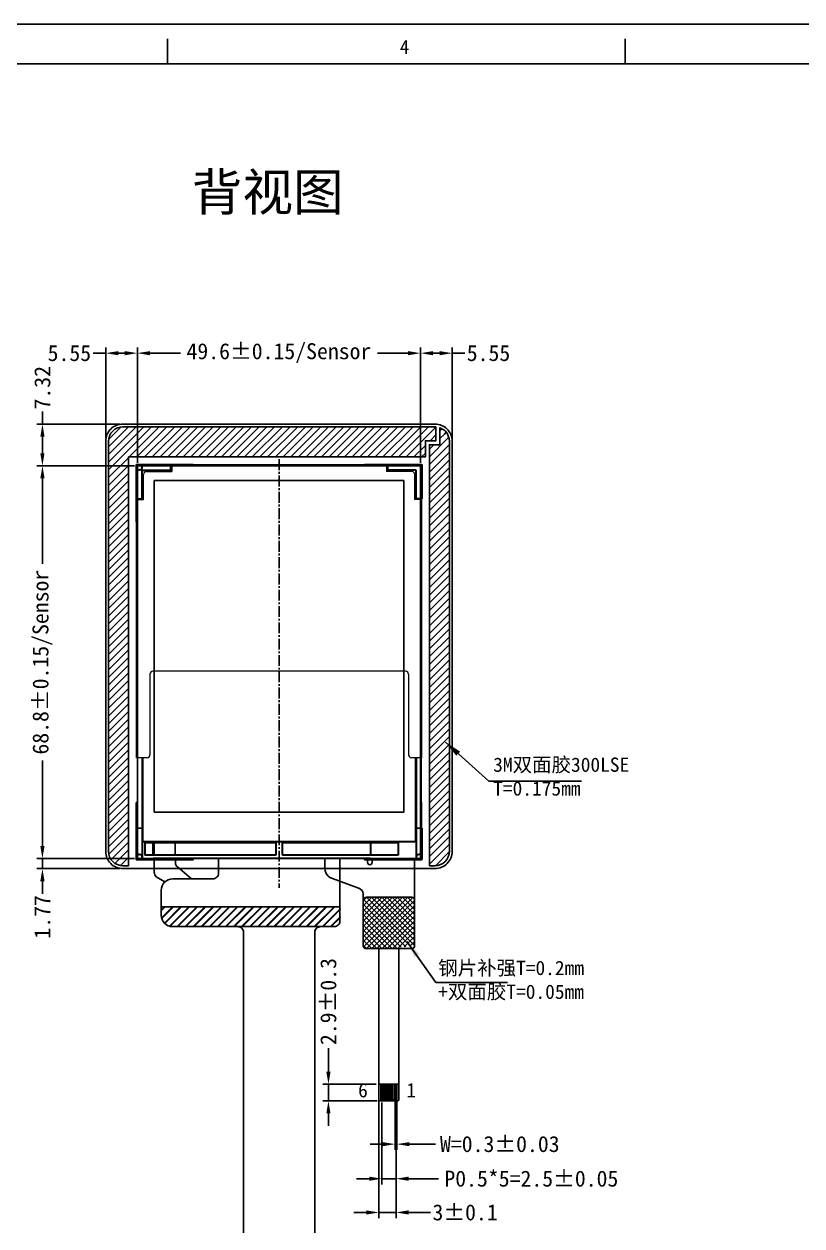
# Model space of a CAD drawing. Header units: millimetres. Extents: x 3586 to 4081, y -4200 to -3856.
# Drawn here: x 3808.2 to 3944.5, y -4066.3 to -3855.7 of the extents above; entities that cross this region are included whole.
import ezdxf

# ---------------------------------------------------------------- set-up
doc = ezdxf.new("R2010")
doc.units = ezdxf.units.MM
doc.linetypes.add('CENTER2', pattern=[28.575, 19.05, -3.175, 3.175, -3.175])
for name, color, linetype in [('CG', 6, 'Continuous'), ('FPC', 30, 'Continuous'), ('frame', 4, 'Continuous'), ('HOU', 7, 'Continuous'), ('Sensor', 2, 'Continuous'), ('tape', 111, 'Continuous'), ('中心线', 1, 'Continuous')]:
    doc.layers.add(name, color=color, linetype=linetype)
doc.layers.add('DIM', color=3, linetype='Continuous', lineweight=13)
doc.layers.add('铁框', color=5, linetype='Continuous', lineweight=9)
doc.styles.get("Standard").update_dxf_attribs({"font": ''})
doc.styles.add('宋体', font='SimSun.ttf')
doc.styles.get('Standard').set_extended_font_data('KaiTi_GB2312')
doc.dimstyles.new('HZ', dxfattribs={"dimtxt": 2.8, "dimasz": 2.2, "dimexe": 1, "dimexo": 0.5, "dimgap": 0.4, "dimtad": 0, "dimdsep": 46, "dimtxsty": '宋体', "dimcen": 0.2, "dimclrd": 256, "dimclre": 256, "dimclrt": 256, "dimadec": 0, "dimazin": 0, "dimtp": 1.2, "dimtm": 1.2, "dimtfac": 1, "dimtmove": 0, "dimatfit": 3, "dimfxl": 0.2, "dimtolj": 1, "dimarcsym": 0})
pattern_1 = [(45, (682.7489, -5224.6219), (-0.6735192, 0.6735192), [])]

# ---------------------------------------------------------------- blocks, each defined once
blk = doc.blocks.new('fa')
at = {"color": 7, "linetype": 'Continuous'}
for p, q in [((3716.08, -4144.04), (3715.08, -4144.04)), ((3765.08, -4144.04), (3764.08, -4144.04))]:
    blk.add_line(p, q, dxfattribs=at)
at = {"layer": 'FPC', "linetype": 'Continuous'}
blk.add_lwpolyline([(3718.18, -4148.74), (3718.18, -4146.54)], dxfattribs=at)
at = {"layer": 'FPC'}
blk.add_lwpolyline([(3721.88, -4148.74), (3721.88, -4146.54)], dxfattribs=at)
at = {"layer": 'frame', "color": 7, "lineweight": 30}
for p, q in [((3715.08, -4086.34), (3715.08, -4080.34)), ((3715.08, -4080.34), (3721.03, -4080.34)), ((3759.13, -4080.34), (3765.08, -4080.34)), ((3765.08, -4080.34), (3765.08, -4086.34)), ((3716.08, -4086.44), (3716.08, -4081.29)), ((3716.08, -4081.29), (3721.28, -4081.29)), ((3764.08, -4081.29), (3758.88, -4081.29)), ((3764.08, -4086.44), (3764.08, -4081.29)), ((3765.08, -4086.34), (3764.08, -4086.34)), ((3716.08, -4131.68), (3716.08, -4149.54)), ((3716.18, -4146.39), (3716.18, -4131.68)), ((3763.98, -4131.68), (3763.98, -4146.39)), ((3764.08, -4131.68), (3764.08, -4149.54)), ((3763.98, -4146.39), (3716.08, -4146.39)), ((3716.53, -4146.54), (3739.48, -4146.54)), ((3716.53, -4146.54), (3739.48, -4146.54)), ((3716.53, -4146.54), (3716.53, -4148.74)), ((3717.98, -4148.74), (3717.98, -4146.54)), ((3739.48, -4146.54), (3739.48, -4148.74)), ((3740.68, -4148.74), (3740.68, -4146.54)), ((3740.68, -4146.54), (3760.93, -4146.54)), ((3740.68, -4146.54), (3760.93, -4146.54)), ((3756.08, -4146.54), (3756.08, -4148.74)), ((3760.93, -4146.54), (3760.93, -4148.74)), ((3717.98, -4149.54), (3715.08, -4149.54)), ((3739.48, -4148.74), (3716.53, -4148.74)), ((3717.98, -4149.54), (3717.98, -4149.34)), ((3756.08, -4149.34), (3717.98, -4149.34)), ((3760.93, -4148.74), (3740.68, -4148.74)), ((3756.08, -4149.54), (3756.08, -4149.34)), ((3756.08, -4149.34), (3756.08, -4149.54)), ((3756.08, -4149.54), (3765.08, -4149.54))]:
    blk.add_line(p, q, dxfattribs=at)
at = {"layer": 'frame', "color": 0, "lineweight": 30}
for p, q in [((3715.08, -4149.54), (3715.08, -4144.04)), ((3765.08, -4144.04), (3765.08, -4149.54))]:
    blk.add_line(p, q, dxfattribs=at)
at = {"layer": 'frame', "color": 7, "lineweight": 30}
for centre in [(3715.56, -4080.82), (3715.56, -4149.07), (3764.61, -4149.07)]:
    blk.add_circle(centre, 0.475, dxfattribs=at)
at = {"layer": 'HOU'}
for p, q in [((3721.03, -4081.29), (3721.03, -4080.34)), ((3721.03, -4080.49), (3721.28, -4080.49)), ((3759.13, -4080.49), (3758.88, -4080.49)), ((3759.13, -4081.29), (3759.13, -4080.34)), ((3715.08, -4086.34), (3716.08, -4086.34)), ((3715.23, -4086.34), (3715.23, -4086.44)), ((3764.93, -4086.34), (3764.93, -4086.44)), ((3715.23, -4144.04), (3715.23, -4131.68)), ((3764.93, -4144.04), (3764.93, -4131.68))]:
    blk.add_line(p, q, dxfattribs=at)
at = {"layer": '铁框', "linetype": 'ByBlock'}
for p, q in [((3721.28, -4080.34), (3758.88, -4080.34)), ((3721.28, -4080.34), (3721.28, -4081.54)), ((3758.88, -4080.34), (3758.88, -4081.54)), ((3716.33, -4086.44), (3716.33, -4082.04)), ((3716.83, -4081.54), (3721.28, -4081.54)), ((3763.33, -4081.54), (3758.88, -4081.54)), ((3763.83, -4086.44), (3763.83, -4082.04)), ((3715.08, -4131.68), (3715.08, -4086.44)), ((3715.08, -4086.44), (3716.33, -4086.44)), ((3765.08, -4086.44), (3763.83, -4086.44)), ((3765.08, -4111.59), (3765.08, -4086.44)), ((3765.08, -4131.68), (3765.08, -4086.44)), ((3717.43, -4117.04), (3717.43, -4131.18)), ((3762.23, -4116.54), (3717.93, -4116.54)), ((3762.73, -4117.04), (3762.73, -4131.18)), ((3716.93, -4131.68), (3715.08, -4131.68)), ((3765.08, -4131.68), (3763.23, -4131.68))]:
    blk.add_line(p, q, dxfattribs=at)
for centre, start, end in [((3716.83, -4082.04), 90, 180), ((3763.33, -4082.04), 0, 90), ((3717.93, -4117.04), 90, 180), ((3762.23, -4117.04), 0, 90), ((3716.93, -4131.18), 269.9994, 0), ((3763.23, -4131.18), 180, 270)]:
    blk.add_arc(centre, 0.5, start, end, dxfattribs=at)
blk = doc.blocks.new('*D263')
at = {"layer": 'Defpoints', "color": 0, "transparency": 16777216}
for p in [(3861.56, -4041.43), (3870.4, -4041.43), (3870.6, -4044.33)]:
    blk.add_point(p, dxfattribs=at)
at = {"layer": 'DIM', "lineweight": -2, "transparency": 16777216}
for p, q in [((3861.56, -4039.23), (3861.56, -4035.12)), ((3869.9, -4041.43), (3860.56, -4041.43)), ((3861.56, -4044.33), (3861.56, -4041.43)), ((3870.1, -4044.33), (3860.56, -4044.33)), ((3861.56, -4046.53), (3861.56, -4048.73))]:
    blk.add_line(p, q, dxfattribs=at)
at = {"layer": 'DIM', "transparency": 16777216}
for points in [[(3861.2, -4039.23), (3861.93, -4039.23), (3861.56, -4041.43)], [(3861.2, -4046.53), (3861.93, -4046.53), (3861.56, -4044.33)]]:
    blk.add_solid(points, dxfattribs=at)
at = {"layer": 'DIM', "lineweight": 0, "transparency": 16777216, "insert": (3861.56, -4026.94), "char_height": 2.8, "attachment_point": 5, "rotation": 90, "style": '宋体'}
blk.add_mtext('\\A1;2.9±0.3', dxfattribs=at)
blk = doc.blocks.new('*D264')
at = {"layer": 'Defpoints', "color": 0, "transparency": 16777216}
for p in [(3870.9, -4044.13), (3873.4, -4044.13), (3870.9, -4057.98)]:
    blk.add_point(p, dxfattribs=at)
at = {"layer": 'DIM', "lineweight": -2, "transparency": 16777216}
for p, q in [((3870.9, -4044.63), (3870.9, -4058.98)), ((3873.4, -4044.63), (3873.4, -4058.98)), ((3868.7, -4057.98), (3866.5, -4057.98)), ((3870.9, -4057.98), (3873.4, -4057.98)), ((3875.6, -4057.98), (3880.87, -4057.98))]:
    blk.add_line(p, q, dxfattribs=at)
at = {"layer": 'DIM', "transparency": 16777216}
for points in [[(3868.7, -4057.61), (3868.7, -4058.34), (3870.9, -4057.98)], [(3875.6, -4057.61), (3875.6, -4058.34), (3873.4, -4057.98)]]:
    blk.add_solid(points, dxfattribs=at)
at = {"layer": 'DIM', "lineweight": 0, "transparency": 16777216, "insert": (3897.11, -4057.98), "char_height": 2.8, "attachment_point": 5, "style": '宋体'}
blk.add_mtext('\\A1;P0.5*5=2.5±0.05', dxfattribs=at)
blk = doc.blocks.new('*D265')
at = {"layer": 'Defpoints', "color": 0, "transparency": 16777216}
for p in [(3870.4, -4043.47), (3873.4, -4044.13), (3870.4, -4063.89)]:
    blk.add_point(p, dxfattribs=at)
at = {"layer": 'DIM', "lineweight": -2, "transparency": 16777216}
for p, q in [((3870.4, -4043.97), (3870.4, -4064.89)), ((3873.4, -4044.63), (3873.4, -4064.89)), ((3868.2, -4063.89), (3866, -4063.89)), ((3870.4, -4063.89), (3873.4, -4063.89)), ((3875.6, -4063.89), (3879.42, -4063.89))]:
    blk.add_line(p, q, dxfattribs=at)
at = {"layer": 'DIM', "transparency": 16777216}
for points in [[(3868.2, -4063.52), (3868.2, -4064.25), (3870.4, -4063.89)], [(3875.6, -4063.52), (3875.6, -4064.25), (3873.4, -4063.89)]]:
    blk.add_solid(points, dxfattribs=at)
at = {"layer": 'DIM', "lineweight": 0, "transparency": 16777216, "insert": (3885.5, -4063.89), "char_height": 2.8, "attachment_point": 5, "style": '宋体'}
blk.add_mtext('\\A1;3%%P0.1', dxfattribs=at)
blk = doc.blocks.new('*D266')
at = {"layer": 'Defpoints', "color": 0, "transparency": 16777216}
for p in [(3873.25, -4043.73), (3873.55, -4043.73), (3873.55, -4051.92)]:
    blk.add_point(p, dxfattribs=at)
at = {"layer": 'DIM', "lineweight": -2, "transparency": 16777216}
for p, q in [((3873.25, -4044.23), (3873.25, -4052.92)), ((3873.55, -4044.23), (3873.55, -4052.92)), ((3871.05, -4051.92), (3868.85, -4051.92)), ((3873.25, -4051.92), (3873.55, -4051.92)), ((3875.75, -4051.92), (3880.31, -4051.92))]:
    blk.add_line(p, q, dxfattribs=at)
at = {"layer": 'DIM', "transparency": 16777216}
for points in [[(3871.05, -4051.56), (3871.05, -4052.29), (3873.25, -4051.92)], [(3875.75, -4051.56), (3875.75, -4052.29), (3873.55, -4051.92)]]:
    blk.add_solid(points, dxfattribs=at)
at = {"layer": 'DIM', "lineweight": 0, "transparency": 16777216, "insert": (3891.58, -4051.92), "char_height": 2.8, "attachment_point": 5, "style": '宋体'}
blk.add_mtext('\\A1;W=0.3%%P0.03', dxfattribs=at)
blk = doc.blocks.new('*D268')
at = {"layer": 'Defpoints', "color": 0, "transparency": 16777216}
for p in [(3877.69, -3913.35), (3828.09, -3933.08), (3877.69, -3933.08)]:
    blk.add_point(p, dxfattribs=at)
at = {"layer": 'DIM', "lineweight": -2, "transparency": 16777216}
for p, q in [((3828.09, -3932.58), (3828.09, -3912.35)), ((3830.29, -3913.35), (3835.63, -3913.35)), ((3875.49, -3913.35), (3870.15, -3913.35)), ((3877.69, -3932.58), (3877.69, -3912.35))]:
    blk.add_line(p, q, dxfattribs=at)
at = {"layer": 'DIM', "transparency": 16777216}
for points in [[(3830.29, -3912.99), (3830.29, -3913.72), (3828.09, -3913.35)], [(3875.49, -3912.99), (3875.49, -3913.72), (3877.69, -3913.35)]]:
    blk.add_solid(points, dxfattribs=at)
at = {"layer": 'DIM', "lineweight": 0, "transparency": 16777216, "insert": (3852.89, -3913.35), "char_height": 2.8, "attachment_point": 5, "style": '宋体'}
blk.add_mtext('\\A1;49.6±0.15/Sensor', dxfattribs=at)
blk = doc.blocks.new('*D269')
at = {"layer": 'Defpoints', "color": 0, "transparency": 16777216}
for p in [(3883.24, -3913.35), (3883.24, -3928.77), (3877.69, -3933.08)]:
    blk.add_point(p, dxfattribs=at)
at = {"layer": 'DIM', "lineweight": -2, "transparency": 16777216}
for p, q in [((3877.69, -3932.58), (3877.69, -3912.35)), ((3879.89, -3913.35), (3881.04, -3913.35)), ((3883.24, -3928.27), (3883.24, -3912.35)), ((3883.24, -3913.35), (3885.44, -3913.35))]:
    blk.add_line(p, q, dxfattribs=at)
at = {"layer": 'DIM', "transparency": 16777216}
for points in [[(3879.89, -3912.99), (3879.89, -3913.72), (3877.69, -3913.35)], [(3881.04, -3912.99), (3881.04, -3913.72), (3883.24, -3913.35)]]:
    blk.add_solid(points, dxfattribs=at)
at = {"layer": 'DIM', "transparency": 16777216, "insert": (3889.6, -3913.35), "char_height": 2.8, "attachment_point": 5, "style": '宋体'}
blk.add_mtext('\\A1;5.55', dxfattribs=at)
blk = doc.blocks.new('*D270')
at = {"layer": 'Defpoints', "color": 0, "transparency": 16777216}
for p in [(3822.54, -3913.35), (3822.54, -3928.77), (3828.09, -3933.08)]:
    blk.add_point(p, dxfattribs=at)
at = {"layer": 'DIM', "lineweight": -2, "transparency": 16777216}
for p, q in [((3822.54, -3913.35), (3820.34, -3913.35)), ((3822.54, -3928.27), (3822.54, -3912.35)), ((3825.89, -3913.35), (3824.74, -3913.35)), ((3828.09, -3932.58), (3828.09, -3912.35))]:
    blk.add_line(p, q, dxfattribs=at)
at = {"layer": 'DIM', "transparency": 16777216}
for points in [[(3824.74, -3912.99), (3824.74, -3913.72), (3822.54, -3913.35)], [(3825.89, -3912.99), (3825.89, -3913.72), (3828.09, -3913.35)]]:
    blk.add_solid(points, dxfattribs=at)
at = {"layer": 'DIM', "transparency": 16777216, "insert": (3816.18, -3913.35), "char_height": 2.8, "attachment_point": 5, "style": '宋体'}
blk.add_mtext('\\A1;5.55', dxfattribs=at)
blk = doc.blocks.new('*D271')
at = {"layer": 'Defpoints', "color": 0, "transparency": 16777216}
for p in [(3828.09, -3933.08), (3811.46, -4001.88), (3828.09, -4001.88)]:
    blk.add_point(p, dxfattribs=at)
at = {"layer": 'DIM', "lineweight": -2, "transparency": 16777216}
for p, q in [((3827.59, -3933.08), (3810.46, -3933.08)), ((3811.46, -3935.28), (3811.46, -3950.24)), ((3811.46, -3999.68), (3811.46, -3984.72)), ((3827.59, -4001.88), (3810.46, -4001.88))]:
    blk.add_line(p, q, dxfattribs=at)
at = {"layer": 'DIM', "transparency": 16777216}
for points in [[(3811.09, -3935.28), (3811.83, -3935.28), (3811.46, -3933.08)], [(3811.09, -3999.68), (3811.83, -3999.68), (3811.46, -4001.88)]]:
    blk.add_solid(points, dxfattribs=at)
at = {"layer": 'DIM', "lineweight": 0, "transparency": 16777216, "insert": (3811.46, -3967.48), "char_height": 2.8, "attachment_point": 5, "rotation": 90, "style": '宋体'}
blk.add_mtext('\\A1;68.8±0.15/Sensor', dxfattribs=at)
blk = doc.blocks.new('*D272')
at = {"layer": 'Defpoints', "color": 0, "transparency": 16777216}
for p in [(3811.46, -3925.77), (3825.54, -3925.77), (3828.09, -3933.08)]:
    blk.add_point(p, dxfattribs=at)
at = {"layer": 'DIM', "lineweight": -2, "transparency": 16777216}
for p, q in [((3811.46, -3925.77), (3811.46, -3923.57)), ((3825.04, -3925.77), (3810.46, -3925.77)), ((3811.46, -3930.88), (3811.46, -3927.97)), ((3827.59, -3933.08), (3810.46, -3933.08))]:
    blk.add_line(p, q, dxfattribs=at)
at = {"layer": 'DIM', "transparency": 16777216}
for points in [[(3811.09, -3927.97), (3811.83, -3927.97), (3811.46, -3925.77)], [(3811.09, -3930.88), (3811.83, -3930.88), (3811.46, -3933.08)]]:
    blk.add_solid(points, dxfattribs=at)
at = {"layer": 'DIM', "transparency": 16777216, "insert": (3811.46, -3919.41), "char_height": 2.8, "attachment_point": 5, "rotation": 90, "style": '宋体'}
blk.add_mtext('\\A1;7.32', dxfattribs=at)
blk = doc.blocks.new('*D267')
at = {"layer": 'Defpoints', "color": 0, "transparency": 16777216}
for p in [(3828.09, -4001.88), (3811.46, -4003.65), (3825.54, -4003.65)]:
    blk.add_point(p, dxfattribs=at)
at = {"layer": 'DIM', "lineweight": -2, "transparency": 16777216}
for p, q in [((3811.46, -3999.68), (3811.46, -3997.48)), ((3827.59, -4001.88), (3810.46, -4001.88)), ((3811.46, -4001.88), (3811.46, -4003.65)), ((3825.04, -4003.65), (3810.46, -4003.65)), ((3811.46, -4005.85), (3811.46, -4008.05))]:
    blk.add_line(p, q, dxfattribs=at)
at = {"layer": 'DIM', "transparency": 16777216}
for points in [[(3811.09, -3999.68), (3811.83, -3999.68), (3811.46, -4001.88)], [(3811.09, -4005.85), (3811.83, -4005.85), (3811.46, -4003.65)]]:
    blk.add_solid(points, dxfattribs=at)
at = {"layer": 'DIM', "transparency": 16777216, "insert": (3811.46, -4012.11), "char_height": 2.8, "attachment_point": 5, "rotation": 90, "style": '宋体'}
blk.add_mtext('\\A1;1.77', dxfattribs=at)

msp = doc.modelspace()

# ---------------------------------------------------------------- hatches: boundary and pattern name
h = msp.add_hatch(color=256)
h.dxf.hatch_style = 1
h.paths.add_polyline_path([(3828.092, -3942.883), (3827.892, -3942.883), (3827.892, -3932.883), (3837.892, -3932.883), (3837.892, -3933.083), (3828.092, -3933.083)])
h = msp.add_hatch(color=256)
h.dxf.hatch_style = 1
h.paths.add_polyline_path([(3877.692, -3942.883), (3877.892, -3942.883), (3877.892, -3932.883), (3867.892, -3932.883), (3867.892, -3933.083), (3877.692, -3933.083)])
h = msp.add_hatch(color=256)
h.dxf.hatch_style = 1
h.paths.add_polyline_path([(3828.092, -3992.083), (3827.892, -3992.083), (3827.892, -4002.083), (3837.892, -4002.083), (3837.892, -4001.883), (3828.092, -4001.883)])
h = msp.add_hatch(color=256)
h.dxf.hatch_style = 1
h.paths.add_polyline_path([(3877.692, -3992.083), (3877.892, -3992.083), (3877.892, -4002.083), (3867.892, -4002.083), (3867.892, -4001.883), (3877.692, -4001.883)])
at = {"layer": 'FPC'}
h = msp.add_hatch(dxfattribs=at)
h.set_pattern_fill('ANSI37', color=256, scale=0.2)
h.set_pattern_definition([(45, (1922.22963, -3664.74696), (-0.4490128, 0.4490128), []), (135, (1922.22963, -3664.74696), (-0.4490128, -0.4490128), [])])
edge = h.paths.add_edge_path()
edge.add_arc((3868.15, -4017.166), 0.5, 180, 270)
edge.add_line((3868.15, -4017.666), (3876.159, -4017.666))
edge.add_arc((3876.159, -4017.166), 0.5, 270, 360)
edge.add_line((3876.659, -4017.166), (3876.659, -4009.166))
edge.add_arc((3876.159, -4009.166), 0.5, 360, 450)
edge.add_line((3876.159, -4008.666), (3868.15, -4008.666))
edge.add_arc((3868.15, -4009.166), 0.5, 90, 180)
edge.add_line((3867.65, -4009.166), (3867.65, -4017.166))
edge = h.paths.add_edge_path(flags=17)
edge.add_arc((3876.159, -4017.166), 0.5, 270, 360)
edge.add_line((3872.15, -4017.666), (3876.159, -4017.666))
h = msp.add_hatch(dxfattribs=at)
h.set_pattern_fill('JIS_RC_10', color=4, scale=0.1, style=0)
h.set_pattern_definition([(45, (494.5582, 339.0246), (-0.70710678, 0.70710678), []), (45, (494.6307, 339.0246), (-0.70710678, 0.70710678), []), (45, (494.7032, 339.0246), (-0.70710678, 0.70710678), [])])
h.paths.add_polyline_path([(3832.277, -4010.354), (3832.277, -4011.811, 0.4142136), (3834.277, -4013.811), (3862.675, -4013.811, 0.4142136), (3863.675, -4012.811), (3863.675, -4010.354)])
h = msp.add_hatch(color=256, dxfattribs=at)
h.paths.add_polyline_path([(3872.055, -4044.129), (3871.755, -4044.129), (3871.755, -4041.429), (3872.055, -4041.429)])
h.paths.add_polyline_path([(3872.555, -4044.129), (3872.255, -4044.129), (3872.255, -4041.429), (3872.555, -4041.429)])
h.paths.add_polyline_path([(3873.055, -4044.129), (3872.755, -4044.129), (3872.755, -4041.429), (3873.055, -4041.429)])
h.paths.add_polyline_path([(3873.555, -4044.129), (3873.255, -4044.129), (3873.255, -4041.429), (3873.555, -4041.429)])
h.paths.add_polyline_path([(3871.555, -4041.429), (3871.255, -4041.429), (3871.255, -4044.129), (3871.555, -4044.129)])
h.paths.add_polyline_path([(3870.755, -4041.429), (3870.755, -4044.129), (3871.055, -4044.129), (3871.055, -4041.429)])
h = msp.add_hatch(color=256, dxfattribs=at)
h.paths.add_polyline_path([(3872.055, -4044.129), (3871.755, -4044.129), (3871.755, -4041.429), (3872.055, -4041.429)])
h.paths.add_polyline_path([(3872.555, -4044.129), (3872.255, -4044.129), (3872.255, -4041.429), (3872.555, -4041.429)])
h.paths.add_polyline_path([(3873.055, -4044.129), (3872.755, -4044.129), (3872.755, -4041.429), (3873.055, -4041.429)])
h.paths.add_polyline_path([(3873.555, -4044.129), (3873.255, -4044.129), (3873.255, -4041.429), (3873.555, -4041.429)])
h.paths.add_polyline_path([(3871.555, -4041.429), (3871.255, -4041.429), (3871.255, -4044.129), (3871.555, -4044.129)])
h.paths.add_polyline_path([(3870.755, -4041.429), (3870.755, -4044.129), (3871.055, -4044.129), (3871.055, -4041.429)])
h = msp.add_hatch(color=256, dxfattribs=at)
h.paths.add_polyline_path([(3873.255, -4044.129), (3873.555, -4044.129), (3873.555, -4041.429), (3873.255, -4041.429)])
h.paths.add_polyline_path([(3873.055, -4041.429), (3872.755, -4041.429), (3872.755, -4044.129), (3873.055, -4044.129)])
h.paths.add_polyline_path([(3872.555, -4041.429), (3872.255, -4041.429), (3872.255, -4044.129), (3872.555, -4044.129)])
h.paths.add_polyline_path([(3871.755, -4044.129), (3872.055, -4044.129), (3872.055, -4041.429), (3871.755, -4041.429)])
h.paths.add_polyline_path([(3871.555, -4041.429), (3871.255, -4041.429), (3871.255, -4044.129), (3871.555, -4044.129)])
h.paths.add_polyline_path([(3871.055, -4041.429), (3870.755, -4041.429), (3870.755, -4044.129), (3871.055, -4044.129)])
at = {"layer": 'tape'}
h = msp.add_hatch(dxfattribs=at)
h.set_pattern_fill('ANSI31', color=256, scale=0.3, style=0)
h.set_pattern_definition(pattern_1)
edge = h.paths.add_edge_path()
edge.add_line((3826.542, -4003.148), (3826.542, -3931.533))
edge.add_line((3826.542, -3931.533), (3878.542, -3931.533))
edge.add_line((3878.542, -3931.533), (3878.542, -3928.683))
edge.add_line((3878.542, -3928.683), (3880.392, -3928.683))
edge.add_line((3880.392, -3928.683), (3880.392, -3926.268))
edge.add_line((3880.392, -3926.268), (3825.542, -3926.268))
edge.add_arc((3825.542, -3928.768), 2.5, 90, 180)
edge.add_line((3823.042, -3928.768), (3823.042, -4000.648))
edge.add_arc((3825.542, -4000.648), 2.5, 180, 270)
edge.add_line((3825.542, -4003.148), (3826.542, -4003.148))
h = msp.add_hatch(dxfattribs=at)
h.set_pattern_fill('ANSI31', color=256, scale=0.3, style=0)
h.set_pattern_definition(pattern_1)
edge = h.paths.add_edge_path()
edge.add_line((3879.242, -4003.148), (3879.242, -3929.383))
edge.add_line((3879.242, -3929.383), (3881.092, -3929.383))
edge.add_line((3881.092, -3929.383), (3881.092, -3926.417))
edge.add_arc((3880.242, -3928.768), 2.5, 0, 70.12313, ccw=False)
edge.add_line((3882.742, -3928.768), (3882.742, -4000.648))
edge.add_arc((3880.242, -4000.648), 2.5, -90, 0, ccw=False)
edge.add_line((3880.242, -4003.148), (3879.242, -4003.148))

# ---------------------------------------------------------------- linework, layer by layer
at = {"color": 7, "linetype": 'Continuous'}
msp.add_line((3585.916, -3855.692), (4080.791, -3855.692), dxfattribs=at)
at = {"linetype": 'Continuous'}
for p, q in [((3833.371, -3862.638), (3833.371, -3858.297)), ((3913.541, -3862.638), (3913.541, -3858.297)), ((3592.862, -3862.638), (4073.846, -3862.638))]:
    msp.add_line(p, q, dxfattribs=at)
at = {"color": 30}
msp.add_line((3834.277, -4013.811), (3845.689, -4013.811), dxfattribs=at)
for points in [[(3828.092, -3933.083), (3828.092, -3942.883), (3827.892, -3942.883), (3827.892, -3932.883), (3837.892, -3932.883), (3837.892, -3933.083)], [(3877.692, -3933.083), (3877.692, -3942.883), (3877.892, -3942.883), (3877.892, -3932.883), (3867.892, -3932.883), (3867.892, -3933.083)], [(3828.092, -4001.883), (3828.092, -3992.083), (3827.892, -3992.083), (3827.892, -4002.083), (3837.892, -4002.083), (3837.892, -4001.883)], [(3877.692, -4001.883), (3877.692, -3992.083), (3877.892, -3992.083), (3877.892, -4002.083), (3867.892, -4002.083), (3867.892, -4001.883)]]:
    msp.add_lwpolyline(points, close=True)
at = {"layer": 'CG'}
msp.add_lwpolyline([(3880.242, -3925.768), (3825.542, -3925.768, 0.4142136), (3822.542, -3928.768), (3822.542, -4000.648, 0.4142136), (3825.542, -4003.648), (3880.242, -4003.648, 0.4142136), (3883.242, -4000.648), (3883.242, -3928.768, 0.4142136)], format="xyb", close=True, dxfattribs=at)
msp.add_lwpolyline([(3874.742, -3935.658), (3831.042, -3935.658), (3831.042, -3993.758), (3874.742, -3993.758)], close=True, dxfattribs=at)
at = {"layer": 'FPC'}
msp.add_line((3868.15, -4008.666), (3876.159, -4008.666), dxfattribs=at)
at = {"layer": 'FPC', "linetype": 'Continuous'}
msp.add_lwpolyline([(3832.925, -4005.978), (3831.398, -4005.078, -0.2215604), (3831.042, -4004.312), (3831.042, -4001.785)], format="xyb", dxfattribs=at)
msp.add_lwpolyline([(3832.925, -4005.978), (3831.398, -4005.078, -0.2215604), (3831.042, -4004.312), (3831.042, -4001.785)], format="xyb", dxfattribs=at)
at = {"layer": 'FPC'}
for points in [[(3863.585, -4012.811, -0.4142136), (3862.585, -4013.811), (3860.189, -4013.811), (3860.189, -4013.811, 0.4142136), (3859.189, -4014.811), (3859.189, -4072.383, -0.4142136), (3858.989, -4072.583), (3846.889, -4072.583, -0.4142136), (3846.689, -4072.383), (3846.689, -4014.811, 0.4142136), (3845.689, -4013.811), (3834.277, -4013.811, -0.4142136), (3832.277, -4011.811), (3832.277, -4007.453, -0.4142136), (3834.277, -4005.453), (3841.305, -4005.453, 0.4142136), (3842.305, -4004.453), (3842.305, -4001.883)], [(3837.597, -4005.453), (3835.098, -4003.354, -0.2215604), (3834.742, -4002.588), (3834.742, -4001.785)], [(3873.905, -4017.666), (3876.159, -4017.666, 0.4142136), (3876.659, -4017.166, -0.4142136), (3876.159, -4017.666), (3873.905, -4017.666), (3873.905, -4044.129, -0.4142136), (3873.705, -4044.329), (3870.605, -4044.329, -0.4142136), (3870.405, -4044.129), (3870.405, -4017.666), (3868.15, -4017.666, -0.4142136), (3867.65, -4017.166), (3867.65, -4008.081, 0.3130661), (3867, -4007.144), (3861.812, -4005.208, -0.2447053), (3860.959, -4003.57), (3860.959, -4001.883)], [(3868.409, -4001.883), (3868.409, -4002.566, 1), (3869.209, -4002.566), (3869.209, -4001.883)], [(3862.675, -4013.811), (3834.277, -4013.811, -0.4142136), (3832.277, -4011.811), (3832.277, -4010.354), (3863.585, -4010.354)], [(3876.659, -4017.166, -0.4142136), (3876.159, -4017.666)]]:
    msp.add_lwpolyline(points, format="xyb", dxfattribs=at)
for points in [[(3863.585, -4001.883), (3863.585, -4012.811)], [(3876.659, -4001.883), (3876.659, -4017.166)]]:
    msp.add_lwpolyline(points, dxfattribs=at)
msp.add_lwpolyline([(3867.65, -4009.166, -0.4142136), (3868.15, -4008.666), (3876.159, -4008.666, -0.4142136), (3876.659, -4009.166), (3876.659, -4017.166, -0.4142136), (3876.159, -4017.666), (3868.15, -4017.666, -0.4142136), (3867.65, -4017.166)], format="xyb", close=True, dxfattribs=at)
for points in [[(3870.405, -4041.429), (3873.905, -4041.429)], [(3870.755, -4041.429), (3870.755, -4044.129), (3871.055, -4044.129), (3871.055, -4041.429)], [(3870.755, -4041.429), (3870.755, -4044.129), (3871.055, -4044.129), (3871.055, -4041.429)], [(3871.555, -4041.429), (3871.255, -4041.429), (3871.255, -4044.129), (3871.555, -4044.129)], [(3871.555, -4041.429), (3871.255, -4041.429), (3871.255, -4044.129), (3871.555, -4044.129)], [(3872.055, -4044.129), (3871.755, -4044.129), (3871.755, -4041.429), (3872.055, -4041.429)], [(3872.055, -4044.129), (3871.755, -4044.129), (3871.755, -4041.429), (3872.055, -4041.429)], [(3872.555, -4044.129), (3872.255, -4044.129), (3872.255, -4041.429), (3872.555, -4041.429)], [(3872.555, -4044.129), (3872.255, -4044.129), (3872.255, -4041.429), (3872.555, -4041.429)], [(3873.055, -4044.129), (3872.755, -4044.129), (3872.755, -4041.429), (3873.055, -4041.429)], [(3873.055, -4044.129), (3872.755, -4044.129), (3872.755, -4041.429), (3873.055, -4041.429)], [(3873.555, -4044.129), (3873.255, -4044.129), (3873.255, -4041.429), (3873.555, -4041.429)], [(3873.555, -4044.129), (3873.255, -4044.129), (3873.255, -4041.429), (3873.555, -4041.429)]]:
    msp.add_lwpolyline(points, close=True, dxfattribs=at)
at = {"layer": 'Sensor'}
msp.add_lwpolyline([(3877.692, -3933.083), (3828.092, -3933.083), (3828.092, -4001.883), (3877.692, -4001.883)], close=True, dxfattribs=at)
at = {"layer": 'tape'}
for points in [[(3826.542, -4003.148), (3826.542, -3931.533), (3878.542, -3931.533), (3878.542, -3928.683), (3880.392, -3928.683), (3880.392, -3926.268), (3825.542, -3926.268, 0.4142136), (3823.042, -3928.768), (3823.042, -4000.648, 0.4142136), (3825.542, -4003.148), (3826.542, -4003.148)], [(3879.242, -4003.148), (3879.242, -3929.383), (3881.092, -3929.383), (3881.092, -3926.417, -0.3158895), (3882.742, -3928.768), (3882.742, -4000.648, -0.4142136), (3880.242, -4003.148), (3879.242, -4003.148)]]:
    msp.add_lwpolyline(points, format="xyb", dxfattribs=at)
at = {"layer": '中心线', "color": 1, "linetype": 'CENTER2', "ltscale": 0.1}
msp.add_line((3852.942, -3931.941), (3852.942, -4007.019), dxfattribs=at)

# ---------------------------------------------------------------- block references
at = {"layer": 'FPC'}
msp.add_blockref('fa', (112.861, 147.458), dxfattribs=at)

# ---------------------------------------------------------------- texts
at = {"color": 4, "linetype": 'Continuous', "style": '宋体'}
msp.add_text('4', height=2.431, dxfattribs=at).set_placement((3874.069, -3860.922))
at = {"insert": (3837.613, -3881.881), "char_height": 6.50496, "width": 29.20325, "attachment_point": 1}
msp.add_mtext('{\\fSimSun|b0|i0|c134|p2;背视图}', dxfattribs=at)
at = {"char_height": 2.5, "style": '宋体'}
for s, width, insert, attachment_point in [('3M双面胶300LSE\\PT=0.175mm', 27.06049, (3890.423, -3984.192), 1), ('钢片补强T=0.2mm\\P+双面胶T=0.05mm', 27.06049, (3880.792, -4019.8), 1), ('6', 2.58101, (3868.464, -4041.223), 3), ('1', 2.58101, (3876.916, -4041.223), 3)]:
    msp.add_mtext_dynamic_manual_height_columns(s, width=width, gutter_width=12.5, heights=[0], dxfattribs=dict(at, insert=insert, attachment_point=attachment_point))

# ---------------------------------------------------------------- dimensions: what is measured, and where the dimension line sits
at = {"layer": 'DIM'}
for base, p1, p2, picture, middle in [((3822.542, -3913.353), (3828.092, -3933.083), (3822.542, -3928.768), '*D270', (3816.18, -3913.353)), ((3883.242, -3913.353), (3877.692, -3933.083), (3883.242, -3928.768), '*D269', (3889.604, -3913.353))]:
    dim = msp.add_linear_dim(base=base, p1=p1, p2=p2, dimstyle='HZ', dxfattribs=at)
    dim.commit()
    dim.dimension.update_dxf_attribs({"geometry": picture, "text_midpoint": middle})
at = {"layer": 'DIM', "lineweight": 0}
dim = msp.add_linear_dim(base=(3877.692, -3913.353), p1=(3828.092, -3933.083), p2=(3877.692, -3933.083), text='<>/Sensor', dimstyle='HZ', override={"dimtol": 1, "dimtp": 0.15, "dimtm": 0.15}, dxfattribs=at)
dim.commit()
dim.dimension.update_dxf_attribs({"geometry": '*D268', "text_midpoint": (3852.892, -3913.353)})
at = {"layer": 'DIM'}
for base, p1, p2, picture, middle in [((3811.45890969, -3925.76767568), (3828.09162296, -3933.08267571), (3825.5416229, -3925.76767568), '*D272', (3811.45890969, -3919.41348573)), ((3811.4589097, -4003.6476757), (3828.091623, -4001.8826756), (3825.5416229, -4003.6476757), '*D267', (3811.4589097, -4012.1080109))]:
    dim = msp.add_linear_dim(base=base, p1=p1, p2=p2, angle=90, dimstyle='HZ', dxfattribs=at)
    dim.commit()
    dim.dimension.update_dxf_attribs({"geometry": picture, "text_midpoint": middle})
at = {"layer": 'DIM', "lineweight": 0}
dim = msp.add_linear_dim(base=(3811.459, -4001.883), p1=(3828.092, -3933.083), p2=(3828.092, -4001.883), angle=90, text='<>/Sensor', dimstyle='HZ', override={"dimtol": 1, "dimtp": 0.15, "dimtm": 0.15}, dxfattribs=at)
dim.commit()
dim.dimension.update_dxf_attribs({"geometry": '*D271', "text_midpoint": (3811.459, -3967.483)})
dim = msp.add_linear_dim(base=(3861.563, -4041.429), p1=(3870.605, -4044.329), p2=(3870.405, -4041.429), angle=90, dimstyle='HZ', override={"dimtol": 1, "dimtp": 0.3, "dimtm": 0.3}, dxfattribs=at)
dim.commit()
dim.dimension.update_dxf_attribs({"geometry": '*D263', "text_midpoint": (3861.563, -4026.935), "dimtype": 160})
for base, p1, p2, text, picture, middle in [((3870.405, -4063.888), (3873.405, -4044.129), (3870.405, -4043.467), '<>%%P0.1', '*D265', (3885.503, -4063.888)), ((3873.555, -4051.925), (3873.255, -4043.731), (3873.555, -4043.731), 'W=<>%%P0.03', '*D266', (3891.579, -4051.925))]:
    dim = msp.add_linear_dim(base=base, p1=p1, p2=p2, text=text, dimstyle='HZ', dxfattribs=at)
    dim.commit()
    dim.dimension.update_dxf_attribs({"geometry": picture, "text_midpoint": middle, "dimtype": 160})
dim = msp.add_linear_dim(base=(3870.905, -4057.977), p1=(3873.405, -4044.129), p2=(3870.905, -4044.129), text='P0.5*5=<>', dimstyle='HZ', override={"dimtol": 1, "dimtp": 0.05, "dimtm": 0.05}, dxfattribs=at)
dim.commit()
dim.dimension.update_dxf_attribs({"geometry": '*D264', "text_midpoint": (3897.114, -4057.977), "dimtype": 160})

# ---------------------------------------------------------------- leaders
for points, override in [([(3882.06, -3981.503), (3889.689, -3988.343), (3905.907, -3988.343)], {"dimasz": 3}), ([(3882.06, -3981.503), (3889.689, -3988.343), (3905.907, -3988.343)], {"dimasz": 3}), ([(3875.319, -4016.417), (3880.358, -4023.58), (3892.956, -4023.58)], {"dimasz": 3, "dimgap": 0.4, "dimtad": 0})]:
    msp.add_leader(points, dimstyle='HZ', override=override)

doc.saveas('drawing.dxf')
